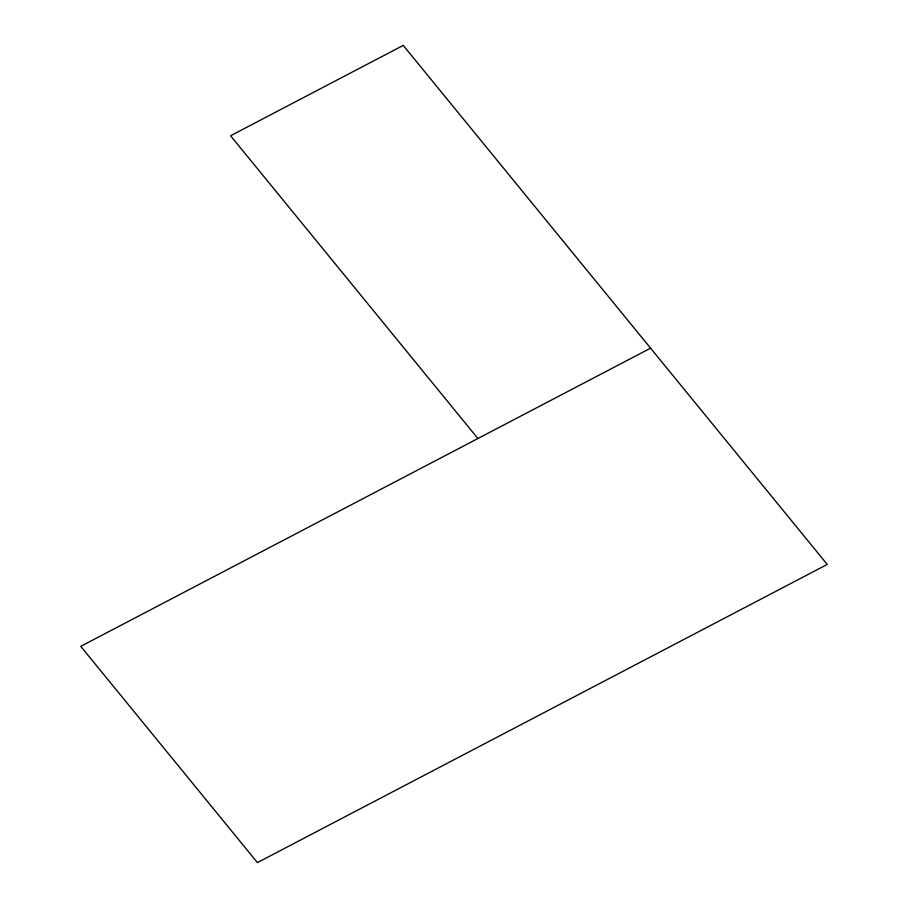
<?xml version="1.0" encoding="UTF-8"?>
<svg xmlns="http://www.w3.org/2000/svg" width="908" height="908" viewBox="0 0 908 908"><rect width="100%" height="100%" fill="white"/><g stroke="black" fill="none" stroke-linecap="round" stroke-linejoin="round"><path stroke-width="1.36" d="M650.582 348.173L80.755 646.337L257.418 862.6L827.245 564.436L403.243 45.4L230.575 135.757L477.903 438.519"/></g></svg>
